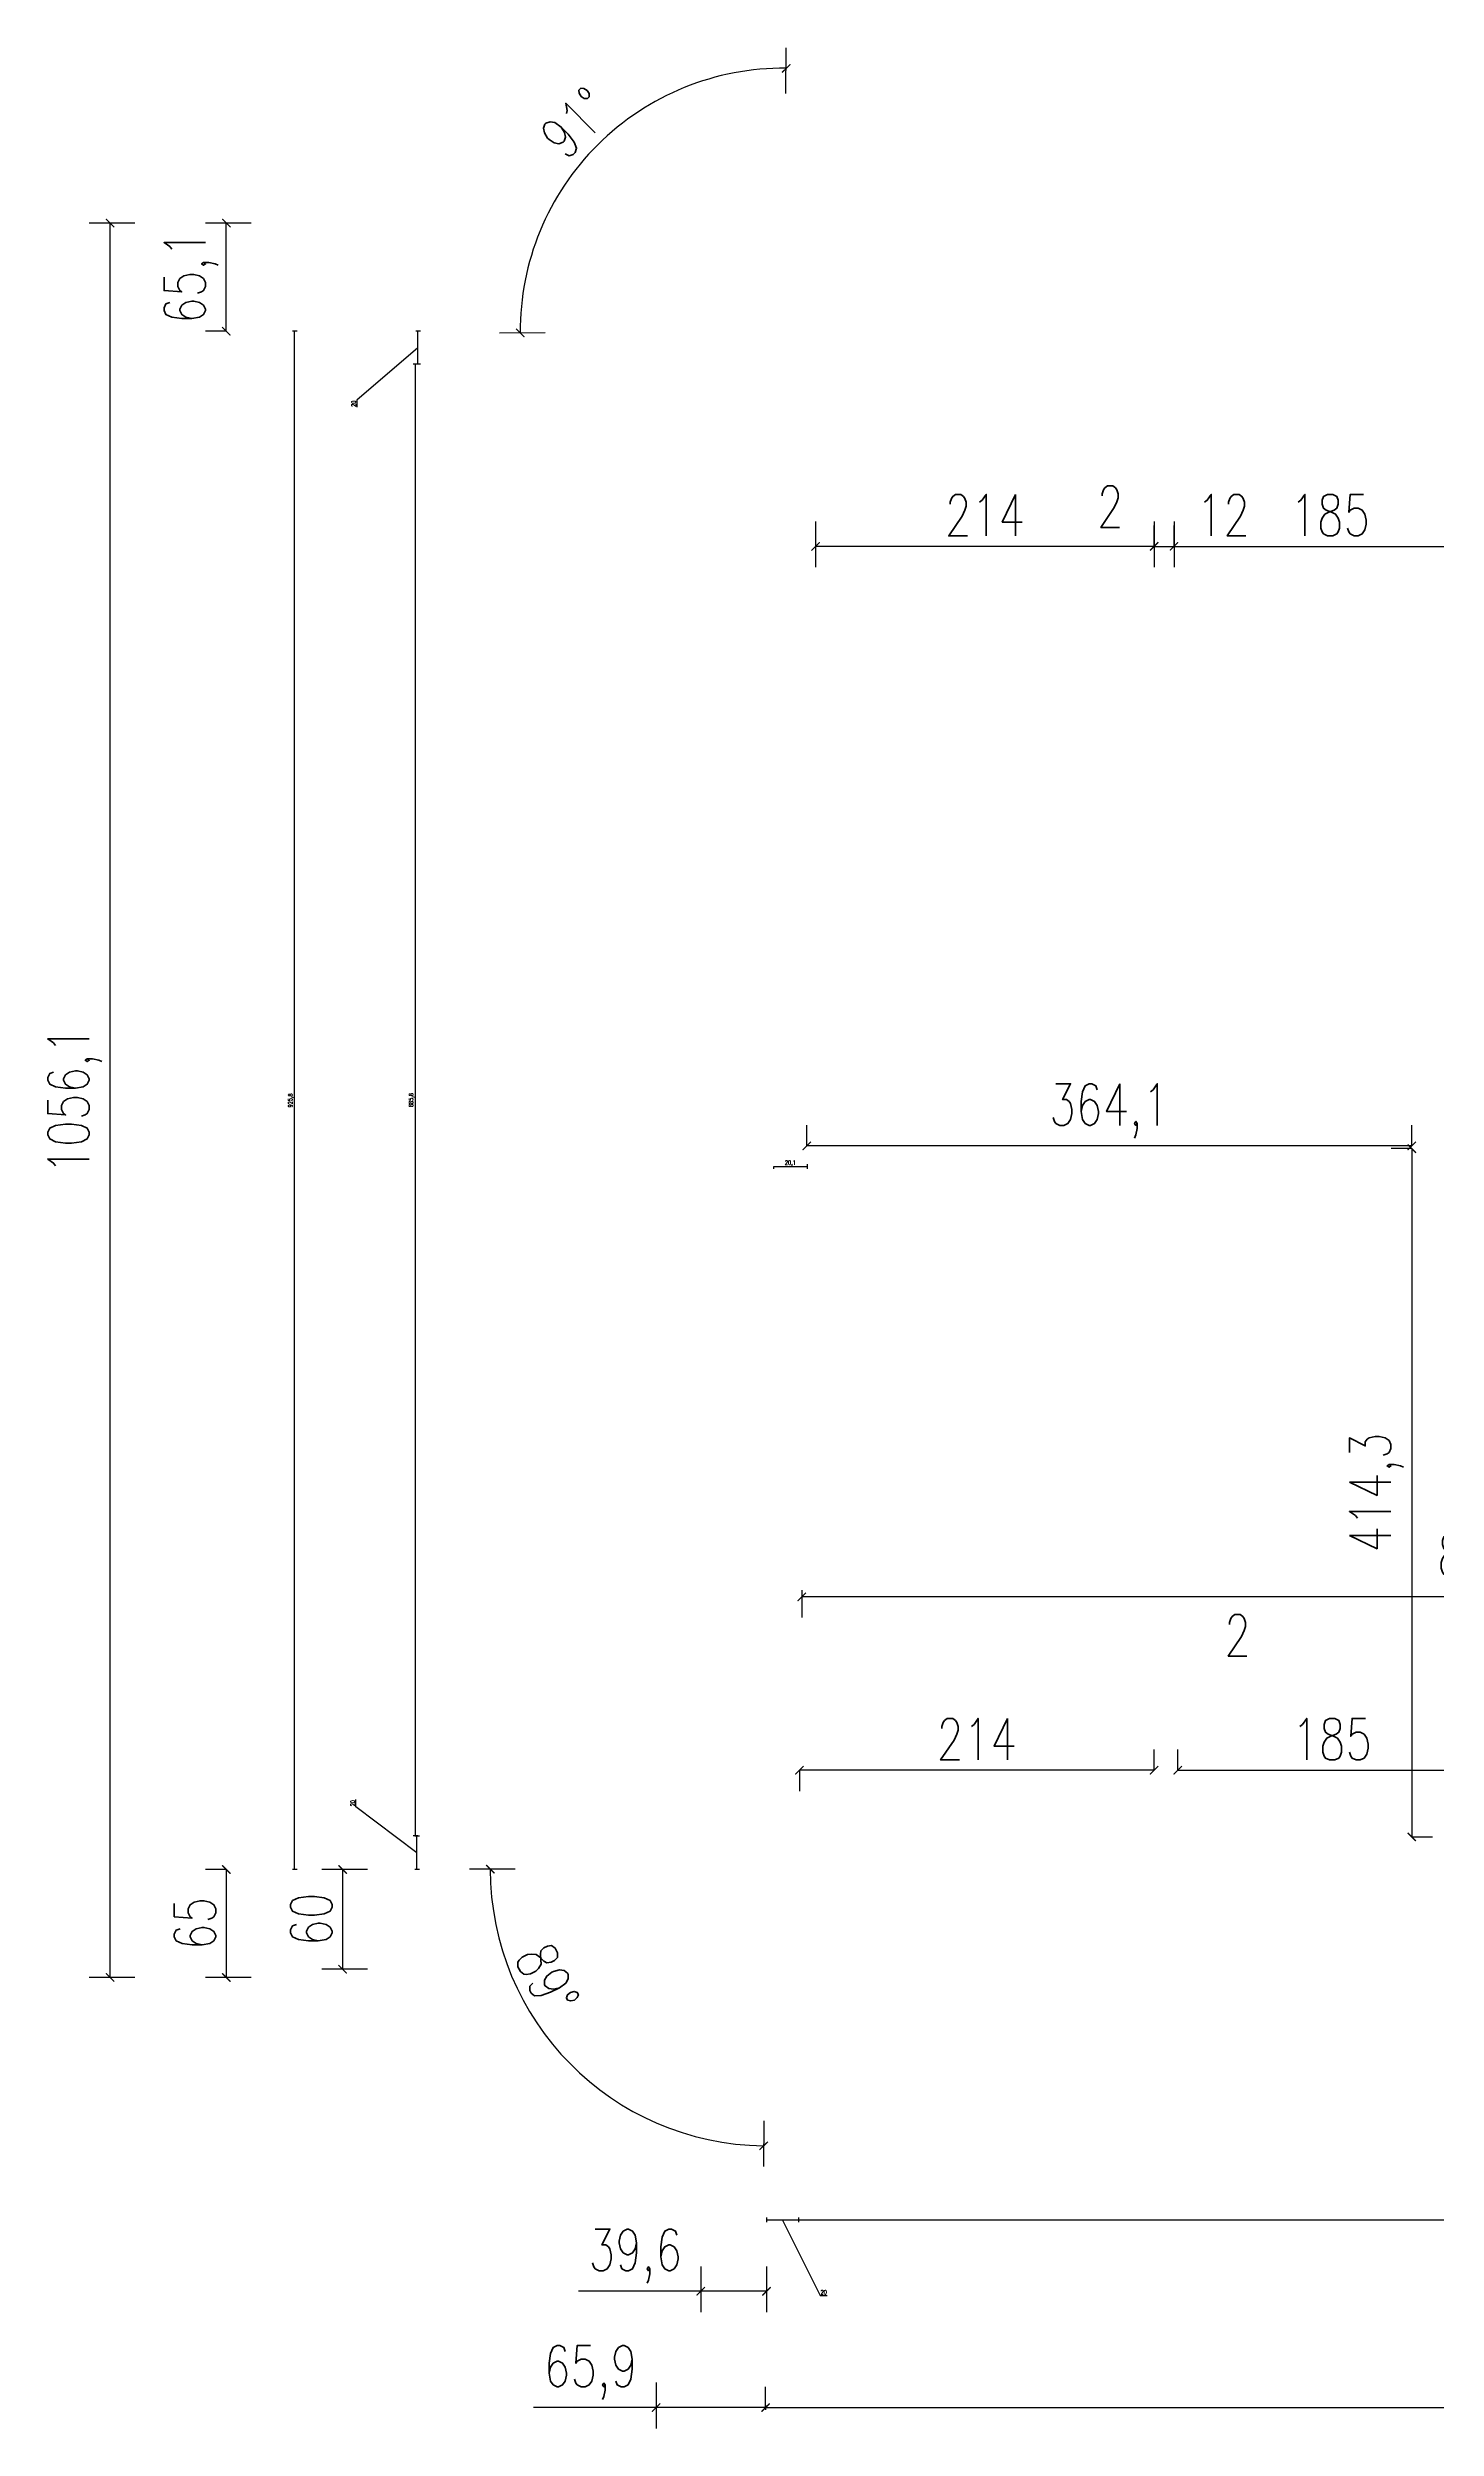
# Model space of a CAD drawing. Header units: millimetres. Extents: x -324080 to 120693, y -32448 to 53734.
# Drawn here: x -121079 to -120243, y -7333 to -5900 of the extents above; entities that cross this region are included whole.
import ezdxf

# ---------------------------------------------------------------- set-up
doc = ezdxf.new("R2010")
doc.units = ezdxf.units.MM
doc.layers.add('wymiary', color=253, linetype='Continuous', lineweight=5)
doc.styles.add('Opisowy', font='simplex.shx', dxfattribs={"width": 0.75, "height": 2.5})
doc.dimstyles.new('Opisowy', dxfattribs={"dimscale": 0, "dimtxt": 2.5, "dimasz": 0.5, "dimexe": 1.25, "dimexo": 0.625, "dimtad": 1, "dimdec": 1, "dimtxsty": 'Opisowy', "dimblk": 'ARCHTICK', "dimcen": 1, "dimadec": 0, "dimazin": 0, "dimtfac": 1, "dimtdec": 1, "dimtmove": 0, "dimatfit": 3, "dimfxl": 1.5, "dimfxlon": 1, "dimarcsym": 0})

# ---------------------------------------------------------------- blocks, each defined once
blk = doc.blocks.new('_ArchTick')
at = {"color": 0, "linetype": 'ByBlock', "const_width": 0.15}
blk.add_lwpolyline([(-0.5, -0.5), (0.5, 0.5)], dxfattribs=at)
blk = doc.blocks.new('*D79')
at = {"layer": 'Defpoints', "color": 0, "transparency": 16777216}
for p in [(-120627, -6950), (-118765.9, -6952.9), (-120627, -7207.9)]:
    blk.add_point(p, dxfattribs=at)
at = {"layer": 'wymiary', "color": 0, "lineweight": -2, "transparency": 16777216}
for p, q in [((-120627, -7206.4), (-120627, -7209.1)), ((-118765.9, -7207.9), (-120627, -7207.9)), ((-118765.9, -7206.4), (-118765.9, -7209.1))]:
    blk.add_line(p, q, dxfattribs=at)
at = {"layer": 'wymiary', "color": 0, "lineweight": -2, "transparency": 16777216, "xscale": 0.5, "yscale": 0.5, "zscale": 0.5, "rotation": 180}
blk.add_blockref('_ArchTick', (-120627, -7207.9), dxfattribs=at)
at = {"layer": 'wymiary', "color": 0, "lineweight": -2, "transparency": 16777216, "xscale": 0.5, "yscale": 0.5, "zscale": 0.5}
blk.add_blockref('_ArchTick', (-118765.9, -7207.9), dxfattribs=at)
at = {"layer": 'wymiary', "color": 0, "lineweight": 5, "transparency": 16777216, "insert": (-119696.5, -7206), "char_height": 2.5, "attachment_point": 5, "style": 'Opisowy'}
blk.add_mtext('1862', dxfattribs=at)
blk = doc.blocks.new('*D80')
at = {"layer": 'Defpoints', "color": 0, "transparency": 16777216}
for p in [(-120627, -6950), (-120646.3, -7056.8), (-120646.3, -7207.9)]:
    blk.add_point(p, dxfattribs=at)
at = {"layer": 'wymiary', "color": 0, "lineweight": -2, "transparency": 16777216}
for p, q in [((-120646.3, -7206.4), (-120646.3, -7209.1)), ((-120627, -7207.9), (-120646.3, -7207.9)), ((-120636.6, -7207.9), (-120614.1, -7253.3)), ((-120627, -7206.4), (-120627, -7209.1)), ((-120614.1, -7253.3), (-120609.8, -7253.3))]:
    blk.add_line(p, q, dxfattribs=at)
at = {"layer": 'wymiary', "color": 0, "lineweight": -2, "transparency": 16777216, "xscale": 0.5, "yscale": 0.5, "zscale": 0.5, "rotation": 180}
blk.add_blockref('_ArchTick', (-120646.3, -7207.9), dxfattribs=at)
at = {"layer": 'wymiary', "color": 0, "lineweight": -2, "transparency": 16777216, "xscale": 0.5, "yscale": 0.5, "zscale": 0.5}
blk.add_blockref('_ArchTick', (-120627, -7207.9), dxfattribs=at)
at = {"layer": 'wymiary', "color": 0, "lineweight": 5, "transparency": 16777216, "insert": (-120611.9, -7251.4), "char_height": 2.5, "attachment_point": 5, "style": 'Opisowy'}
blk.add_mtext('20', dxfattribs=at)
blk = doc.blocks.new('*D64')
at = {"layer": 'Defpoints', "color": 0, "transparency": 16777216}
for p in [(-120646.9, -6983.7), (-118746.8, -6986.6), (-118746.8, -7320.8)]:
    blk.add_point(p, dxfattribs=at)
at = {"layer": 'wymiary', "color": 0, "lineweight": -2, "transparency": 16777216}
for p, q in [((-120646.9, -7319.3), (-120646.9, -7322.1)), ((-120646.9, -7320.8), (-118746.8, -7320.8)), ((-118746.8, -7319.3), (-118746.8, -7322.1))]:
    blk.add_line(p, q, dxfattribs=at)
at = {"layer": 'wymiary', "color": 0, "lineweight": -2, "transparency": 16777216, "xscale": 0.5, "yscale": 0.5, "zscale": 0.5, "rotation": 180}
blk.add_blockref('_ArchTick', (-120646.9, -7320.8), dxfattribs=at)
at = {"layer": 'wymiary', "color": 0, "lineweight": -2, "transparency": 16777216, "xscale": 0.5, "yscale": 0.5, "zscale": 0.5}
blk.add_blockref('_ArchTick', (-118746.8, -7320.8), dxfattribs=at)
at = {"layer": 'wymiary', "color": 0, "lineweight": 5, "transparency": 16777216, "insert": (-119696.9, -7318.9), "char_height": 2.5, "attachment_point": 5, "style": 'Opisowy'}
blk.add_mtext('1900', dxfattribs=at)
blk = doc.blocks.new('*D65')
at = {"layer": 'Defpoints', "color": 0, "transparency": 16777216}
for p in [(-120856.8, -6976.9), (-120682.3, -6976.9), (-120702.1, -6996.9)]:
    blk.add_point(p, dxfattribs=at)
at = {"layer": 'wymiary', "color": 0, "lineweight": -2, "transparency": 16777216}
for p, q in [((-120893.5, -6959.1), (-120893.5, -6954.8)), ((-120856.8, -6986.9), (-120893.5, -6959.1)), ((-120855.3, -6976.9), (-120858, -6976.9)), ((-120856.8, -6996.9), (-120856.8, -6976.9)), ((-120855.3, -6996.9), (-120858, -6996.9))]:
    blk.add_line(p, q, dxfattribs=at)
at = {"layer": 'wymiary', "color": 0, "lineweight": -2, "transparency": 16777216, "xscale": 0.5, "yscale": 0.5, "zscale": 0.5}
for p, rotation in [((-120856.8, -6976.9), 90), ((-120856.8, -6996.9), 270)]:
    blk.add_blockref('_ArchTick', p, dxfattribs=dict(at, rotation=rotation))
at = {"layer": 'wymiary', "color": 0, "lineweight": 5, "transparency": 16777216, "insert": (-120895.4, -6957), "char_height": 2.5, "attachment_point": 5, "rotation": 90, "style": 'Opisowy'}
blk.add_mtext('20', dxfattribs=at)
blk = doc.blocks.new('*D66')
at = {"layer": 'Defpoints', "color": 0, "transparency": 16777216}
for p in [(-120857.7, -6090.9), (-120671.4, -6090.9), (-120762.3, -6976.7)]:
    blk.add_point(p, dxfattribs=at)
at = {"layer": 'wymiary', "color": 0, "lineweight": -2, "transparency": 16777216}
for p, q in [((-120856.2, -6090.9), (-120859, -6090.9)), ((-120857.7, -6976.7), (-120857.7, -6090.9)), ((-120856.2, -6976.7), (-120859, -6976.7))]:
    blk.add_line(p, q, dxfattribs=at)
at = {"layer": 'wymiary', "color": 0, "lineweight": -2, "transparency": 16777216, "xscale": 0.5, "yscale": 0.5, "zscale": 0.5}
for p, rotation in [((-120857.7, -6090.9), 90), ((-120857.7, -6976.7), 270)]:
    blk.add_blockref('_ArchTick', p, dxfattribs=dict(at, rotation=rotation))
at = {"layer": 'wymiary', "color": 0, "lineweight": 5, "transparency": 16777216, "insert": (-120859.9, -6533.8), "char_height": 2.5, "attachment_point": 5, "rotation": 90, "style": 'Opisowy'}
blk.add_mtext('885,8', dxfattribs=at)
blk = doc.blocks.new('*D67')
at = {"layer": 'Defpoints', "color": 0, "transparency": 16777216}
for p in [(-120856.2, -6071), (-120691.5, -6071), (-120671.4, -6090.9)]:
    blk.add_point(p, dxfattribs=at)
at = {"layer": 'wymiary', "color": 0, "lineweight": -2, "transparency": 16777216}
for p, q in [((-120854.7, -6071), (-120857.4, -6071)), ((-120856.2, -6090.9), (-120856.2, -6071)), ((-120856.2, -6081), (-120892.9, -6112.4)), ((-120854.7, -6090.9), (-120857.4, -6090.9)), ((-120892.9, -6112.4), (-120892.9, -6116.7))]:
    blk.add_line(p, q, dxfattribs=at)
at = {"layer": 'wymiary', "color": 0, "lineweight": -2, "transparency": 16777216, "xscale": 0.5, "yscale": 0.5, "zscale": 0.5}
for p, rotation in [((-120856.2, -6071), 90), ((-120856.2, -6090.9), 270)]:
    blk.add_blockref('_ArchTick', p, dxfattribs=dict(at, rotation=rotation))
at = {"layer": 'wymiary', "color": 0, "lineweight": 5, "transparency": 16777216, "insert": (-120894.8, -6114.6), "char_height": 2.5, "attachment_point": 5, "rotation": 90, "style": 'Opisowy'}
blk.add_mtext('20', dxfattribs=at)
blk = doc.blocks.new('*D68')
at = {"layer": 'Defpoints', "color": 0, "transparency": 16777216}
for p in [(-120930.4, -6071), (-120691.5, -6071), (-120702.1, -6996.9)]:
    blk.add_point(p, dxfattribs=at)
at = {"layer": 'wymiary', "color": 0, "lineweight": -2, "transparency": 16777216}
for p, q in [((-120928.9, -6071), (-120931.7, -6071)), ((-120930.4, -6996.9), (-120930.4, -6071)), ((-120928.9, -6996.9), (-120931.7, -6996.9))]:
    blk.add_line(p, q, dxfattribs=at)
at = {"layer": 'wymiary', "color": 0, "lineweight": -2, "transparency": 16777216, "xscale": 0.5, "yscale": 0.5, "zscale": 0.5}
for p, rotation in [((-120930.4, -6071), 90), ((-120930.4, -6996.9), 270)]:
    blk.add_blockref('_ArchTick', p, dxfattribs=dict(at, rotation=rotation))
at = {"layer": 'wymiary', "color": 0, "lineweight": 5, "transparency": 16777216, "insert": (-120932.6, -6534), "char_height": 2.5, "attachment_point": 5, "rotation": 90, "style": 'Opisowy'}
blk.add_mtext('925,8', dxfattribs=at)
blk = doc.blocks.new('*D71')
at = {"layer": 'Defpoints', "color": 0, "transparency": 16777216}
for p in [(-120621.9, -6561.2), (-120642.1, -6573.7), (-120642.1, -6573.9)]:
    blk.add_point(p, dxfattribs=at)
at = {"layer": 'wymiary', "color": 0, "lineweight": -2, "transparency": 16777216}
for p, q in [((-120642.1, -6573.9), (-120642.1, -6575.2)), ((-120621.9, -6573.9), (-120642.1, -6573.9)), ((-120621.9, -6572.4), (-120621.9, -6575.2))]:
    blk.add_line(p, q, dxfattribs=at)
at = {"layer": 'wymiary', "color": 0, "lineweight": -2, "transparency": 16777216, "xscale": 0.5, "yscale": 0.5, "zscale": 0.5, "rotation": 180}
blk.add_blockref('_ArchTick', (-120642.1, -6573.9), dxfattribs=at)
at = {"layer": 'wymiary', "color": 0, "lineweight": -2, "transparency": 16777216, "xscale": 0.5, "yscale": 0.5, "zscale": 0.5}
blk.add_blockref('_ArchTick', (-120621.9, -6573.9), dxfattribs=at)
at = {"layer": 'wymiary', "color": 0, "lineweight": 5, "transparency": 16777216, "insert": (-120632, -6571.8), "char_height": 2.5, "attachment_point": 5, "style": 'Opisowy'}
blk.add_mtext('20,1', dxfattribs=at)
blk = doc.blocks.new('*D81')
at = {"layer": 'Defpoints', "color": 0, "transparency": 16777216}
for p in [(-120622.1, -6561.4), (-120622.1, -6561.4), (-120257.9, -6563)]:
    blk.add_point(p, dxfattribs=at)
at = {"layer": 'wymiary', "color": 0, "lineweight": -2, "transparency": 16777216}
for p, q in [((-120622.1, -6561.4), (-120622.1, -6548.9)), ((-120257.9, -6561.4), (-120257.9, -6548.9)), ((-120257.9, -6561.4), (-120622.1, -6561.4))]:
    blk.add_line(p, q, dxfattribs=at)
at = {"layer": 'wymiary', "color": 0, "lineweight": -2, "transparency": 16777216, "xscale": 5, "yscale": 5, "zscale": 5, "rotation": 180}
blk.add_blockref('_ArchTick', (-120622.1, -6561.4), dxfattribs=at)
at = {"layer": 'wymiary', "color": 0, "lineweight": -2, "transparency": 16777216, "xscale": 5, "yscale": 5, "zscale": 5}
blk.add_blockref('_ArchTick', (-120257.9, -6561.4), dxfattribs=at)
at = {"layer": 'wymiary', "color": 0, "lineweight": 5, "transparency": 16777216, "insert": (-120440, -6540.3), "char_height": 25, "attachment_point": 5, "style": 'Opisowy'}
blk.add_mtext('364,1', dxfattribs=at)
blk = doc.blocks.new('*D86')
at = {"layer": 'Defpoints', "color": 0, "transparency": 16777216}
for p in [(-120626.5, -6934.6), (-120626.5, -6937.2), (-120413, -6937.2)]:
    blk.add_point(p, dxfattribs=at)
at = {"layer": 'wymiary', "color": 0, "lineweight": -2, "transparency": 16777216}
for p, q in [((-120413, -6937.2), (-120413, -6924.7)), ((-120626.5, -6937.2), (-120626.5, -6949.7)), ((-120413, -6937.2), (-120626.5, -6937.2))]:
    blk.add_line(p, q, dxfattribs=at)
at = {"layer": 'wymiary', "color": 0, "lineweight": -2, "transparency": 16777216, "xscale": 5, "yscale": 5, "zscale": 5, "rotation": 180}
blk.add_blockref('_ArchTick', (-120626.5, -6937.2), dxfattribs=at)
at = {"layer": 'wymiary', "color": 0, "lineweight": -2, "transparency": 16777216, "xscale": 5, "yscale": 5, "zscale": 5}
blk.add_blockref('_ArchTick', (-120413, -6937.2), dxfattribs=at)
at = {"layer": 'wymiary', "color": 0, "lineweight": 5, "transparency": 16777216, "insert": (-120519.8, -6918.5), "char_height": 25, "attachment_point": 5, "style": 'Opisowy'}
blk.add_mtext('214', dxfattribs=at)
blk = doc.blocks.new('*D87')
at = {"layer": 'Defpoints', "color": 0, "transparency": 16777216}
for p in [(-120398.8, -6937.2), (-120213, -6937.2), (-120213, -6937.2)]:
    blk.add_point(p, dxfattribs=at)
at = {"layer": 'wymiary', "color": 0, "lineweight": -2, "transparency": 16777216}
for p, q in [((-120398.8, -6937.2), (-120398.8, -6924.7)), ((-120213, -6937.2), (-120213, -6924.7)), ((-120398.8, -6937.2), (-120213, -6937.2))]:
    blk.add_line(p, q, dxfattribs=at)
at = {"layer": 'wymiary', "color": 0, "lineweight": -2, "transparency": 16777216, "xscale": 5, "yscale": 5, "zscale": 5, "rotation": 180}
blk.add_blockref('_ArchTick', (-120398.8, -6937.2), dxfattribs=at)
at = {"layer": 'wymiary', "color": 0, "lineweight": -2, "transparency": 16777216, "xscale": 5, "yscale": 5, "zscale": 5}
blk.add_blockref('_ArchTick', (-120213, -6937.2), dxfattribs=at)
at = {"layer": 'wymiary', "color": 0, "lineweight": 5, "transparency": 16777216, "insert": (-120305.9, -6918.5), "char_height": 25, "attachment_point": 5, "style": 'Opisowy'}
blk.add_mtext('185', dxfattribs=at)
blk = doc.blocks.new('*D96')
at = {"layer": 'Defpoints', "color": 0, "transparency": 16777216}
for p in [(-120616.8, -6146.1), (-120616.8, -6200.5), (-120413, -6200.5)]:
    blk.add_point(p, dxfattribs=at)
at = {"layer": 'wymiary', "color": 0, "lineweight": -2, "transparency": 16777216}
for p, q in [((-120616.8, -6185.5), (-120616.8, -6213)), ((-120413, -6200.5), (-120413, -6188)), ((-120413, -6200.5), (-120616.8, -6200.5))]:
    blk.add_line(p, q, dxfattribs=at)
at = {"layer": 'wymiary', "color": 0, "lineweight": -2, "transparency": 16777216, "xscale": 5, "yscale": 5, "zscale": 5, "rotation": 180}
blk.add_blockref('_ArchTick', (-120616.8, -6200.5), dxfattribs=at)
at = {"layer": 'wymiary', "color": 0, "lineweight": -2, "transparency": 16777216, "xscale": 5, "yscale": 5, "zscale": 5}
blk.add_blockref('_ArchTick', (-120413, -6200.5), dxfattribs=at)
at = {"layer": 'wymiary', "color": 0, "lineweight": 5, "transparency": 16777216, "insert": (-120514.9, -6181.7), "char_height": 25, "attachment_point": 5, "style": 'Opisowy'}
blk.add_mtext('214', dxfattribs=at)
blk = doc.blocks.new('*D97')
at = {"layer": 'Defpoints', "color": 0, "transparency": 16777216}
for p in [(-120413, -6149.9), (-120401, -6149.9), (-120401, -6200.5)]:
    blk.add_point(p, dxfattribs=at)
at = {"layer": 'wymiary', "color": 0, "lineweight": -2, "transparency": 16777216}
for p, q in [((-120413, -6185.5), (-120413, -6213)), ((-120401, -6185.5), (-120401, -6213)), ((-120413, -6200.5), (-120418, -6200.5)), ((-120413, -6200.5), (-120401, -6200.5)), ((-120401, -6200.5), (-120351.7, -6200.5))]:
    blk.add_line(p, q, dxfattribs=at)
at = {"layer": 'wymiary', "color": 0, "lineweight": -2, "transparency": 16777216, "xscale": 5, "yscale": 5, "zscale": 5}
blk.add_blockref('_ArchTick', (-120413, -6200.5), dxfattribs=at)
at = {"layer": 'wymiary', "color": 0, "lineweight": -2, "transparency": 16777216, "xscale": 5, "yscale": 5, "zscale": 5, "rotation": 180}
blk.add_blockref('_ArchTick', (-120401, -6200.5), dxfattribs=at)
at = {"layer": 'wymiary', "color": 0, "lineweight": 5, "transparency": 16777216, "insert": (-120371.4, -6181.7), "char_height": 25, "attachment_point": 5, "style": 'Opisowy'}
blk.add_mtext('12', dxfattribs=at)
blk = doc.blocks.new('*D98')
at = {"layer": 'Defpoints', "color": 0, "transparency": 16777216}
for p in [(-120213, -6149.9), (-120401, -6200.5), (-120213, -6200.5)]:
    blk.add_point(p, dxfattribs=at)
at = {"layer": 'wymiary', "color": 0, "lineweight": -2, "transparency": 16777216}
for p, q in [((-120401, -6200.5), (-120401, -6188)), ((-120213, -6185.5), (-120213, -6213)), ((-120401, -6200.5), (-120213, -6200.5))]:
    blk.add_line(p, q, dxfattribs=at)
at = {"layer": 'wymiary', "color": 0, "lineweight": -2, "transparency": 16777216, "xscale": 5, "yscale": 5, "zscale": 5, "rotation": 180}
blk.add_blockref('_ArchTick', (-120401, -6200.5), dxfattribs=at)
at = {"layer": 'wymiary', "color": 0, "lineweight": -2, "transparency": 16777216, "xscale": 5, "yscale": 5, "zscale": 5}
blk.add_blockref('_ArchTick', (-120213, -6200.5), dxfattribs=at)
at = {"layer": 'wymiary', "color": 0, "lineweight": 5, "transparency": 16777216, "insert": (-120307, -6181.7), "char_height": 25, "attachment_point": 5, "style": 'Opisowy'}
blk.add_mtext('185', dxfattribs=at)
blk = doc.blocks.new('*D162')
at = {"layer": 'Defpoints', "color": 0, "transparency": 16777216}
for p in [(-120685.9, -7056.8), (-120646.3, -7056.8), (-120685.9, -7250.8)]:
    blk.add_point(p, dxfattribs=at)
at = {"layer": 'wymiary', "color": 0, "lineweight": -2, "transparency": 16777216}
for p, q in [((-120685.9, -7235.8), (-120685.9, -7263.3)), ((-120646.3, -7235.8), (-120646.3, -7263.3)), ((-120685.9, -7250.8), (-120759.6, -7250.8)), ((-120646.3, -7250.8), (-120685.9, -7250.8))]:
    blk.add_line(p, q, dxfattribs=at)
at = {"layer": 'wymiary', "color": 0, "lineweight": -2, "transparency": 16777216, "xscale": 5, "yscale": 5, "zscale": 5, "rotation": 180}
blk.add_blockref('_ArchTick', (-120685.9, -7250.8), dxfattribs=at)
at = {"layer": 'wymiary', "color": 0, "lineweight": -2, "transparency": 16777216, "xscale": 5, "yscale": 5, "zscale": 5}
blk.add_blockref('_ArchTick', (-120646.3, -7250.8), dxfattribs=at)
at = {"layer": 'wymiary', "color": 0, "lineweight": 5, "transparency": 16777216, "insert": (-120725.3, -7229.7), "char_height": 25, "attachment_point": 5, "style": 'Opisowy'}
blk.add_mtext('39,6', dxfattribs=at)
blk = doc.blocks.new('*D272')
at = {"layer": 'Defpoints', "color": 0, "transparency": 16777216}
for p in [(-120702.1, -6996.9), (-120901.5, -7056.9), (-120702.1, -7056.9)]:
    blk.add_point(p, dxfattribs=at)
at = {"layer": 'wymiary', "color": 0, "lineweight": -2, "transparency": 16777216}
for p, q in [((-120886.5, -6996.9), (-120914, -6996.9)), ((-120901.5, -6996.9), (-120901.5, -7056.9)), ((-120886.5, -7056.9), (-120914, -7056.9))]:
    blk.add_line(p, q, dxfattribs=at)
at = {"layer": 'wymiary', "color": 0, "lineweight": -2, "transparency": 16777216, "xscale": 5, "yscale": 5, "zscale": 5}
for p, rotation in [((-120901.5, -6996.9), 90), ((-120901.5, -7056.9), 270)]:
    blk.add_blockref('_ArchTick', p, dxfattribs=dict(at, rotation=rotation))
at = {"layer": 'wymiary', "color": 0, "lineweight": 5, "transparency": 16777216, "insert": (-120920.3, -7026.9), "char_height": 25, "attachment_point": 5, "rotation": 90, "style": 'Opisowy'}
blk.add_mtext('60', dxfattribs=at)
blk = doc.blocks.new('*D274')
at = {"layer": 'Defpoints', "color": 0, "transparency": 16777216}
for p in [(-120707.1, -6996.8), (-120646.3, -6996.9), (-120646.3, -6996.9), (-120646.9, -7056.9), (-120730.5, -7140.3)]:
    blk.add_point(p, dxfattribs=at)
at = {"layer": 'wymiary', "color": 0, "lineweight": -2, "transparency": 16777216}
for p, q in [((-120797.6, -6996.7), (-120825.1, -6996.7)), ((-120647.9, -7148.2), (-120648.2, -7175.7))]:
    blk.add_line(p, q, dxfattribs=at)
blk.add_arc((-120646.3, -6996.9), 166.3, 179.913, 269.3859, dxfattribs=at)
at = {"layer": 'wymiary', "color": 0, "lineweight": -2, "transparency": 16777216, "xscale": 5, "yscale": 5, "zscale": 5}
for p, rotation in [((-120812.6, -6996.7), 89.912978951526), ((-120648, -7163.2), 359.3858617316126)]:
    blk.add_blockref('_ArchTick', p, dxfattribs=dict(at, rotation=rotation))
at = {"layer": 'wymiary', "color": 0, "lineweight": 5, "transparency": 16777216, "insert": (-120778.3, -7062.8), "char_height": 25, "attachment_point": 5, "rotation": 296.5156, "style": 'Opisowy'}
blk.add_mtext('89°', dxfattribs=at)
blk = doc.blocks.new('*D275')
at = {"layer": 'Defpoints', "color": 0, "transparency": 16777216}
for p in [(-120714.7, -5933.5), (-120635.6, -6010.9), (-120696.3, -6071.4), (-120636.3, -6071), (-120636.3, -6071)]:
    blk.add_point(p, dxfattribs=at)
at = {"layer": 'wymiary', "color": 0, "lineweight": -2, "transparency": 16777216}
for p, q in [((-120634.7, -5927.8), (-120634.4, -5900.3)), ((-120779.6, -6071.9), (-120807.1, -6072.1))]:
    blk.add_line(p, q, dxfattribs=at)
blk.add_arc((-120636.3, -6071), 158.3, 89.3452, 180.3359, dxfattribs=at)
at = {"layer": 'wymiary', "color": 0, "lineweight": -2, "transparency": 16777216, "xscale": 5, "yscale": 5, "zscale": 5}
for p, rotation in [((-120634.5, -5912.8), 359.3452064669509), ((-120794.6, -6072), 270.3358772633532)]:
    blk.add_blockref('_ArchTick', p, dxfattribs=dict(at, rotation=rotation))
at = {"layer": 'wymiary', "color": 0, "transparency": 16777216, "insert": (-120761.2, -5945.5), "char_height": 25, "attachment_point": 5, "rotation": 44.8405, "style": 'Opisowy'}
blk.add_mtext('91°', dxfattribs=at)
blk = doc.blocks.new('*D277')
at = {"layer": 'Defpoints', "color": 0, "transparency": 16777216}
for p in [(-120971.5, -6005.9), (-120755.8, -6005.9), (-120971.5, -6071)]:
    blk.add_point(p, dxfattribs=at)
at = {"layer": 'wymiary', "color": 0, "lineweight": -2, "transparency": 16777216}
for p, q in [((-120956.5, -6005.9), (-120984, -6005.9)), ((-120971.5, -6071), (-120971.5, -6005.9)), ((-120971.5, -6071), (-120984, -6071))]:
    blk.add_line(p, q, dxfattribs=at)
at = {"layer": 'wymiary', "color": 0, "lineweight": -2, "transparency": 16777216, "xscale": 5, "yscale": 5, "zscale": 5}
for p, rotation in [((-120971.5, -6005.9), 90), ((-120971.5, -6071), 270)]:
    blk.add_blockref('_ArchTick', p, dxfattribs=dict(at, rotation=rotation))
at = {"layer": 'wymiary', "color": 0, "lineweight": 5, "transparency": 16777216, "insert": (-120992.7, -6038.5), "char_height": 25, "attachment_point": 5, "rotation": 90, "style": 'Opisowy'}
blk.add_mtext('65,1', dxfattribs=at)
blk = doc.blocks.new('*D278')
at = {"layer": 'Defpoints', "color": 0, "transparency": 16777216}
for p in [(-120971.5, -6996.9), (-120971.5, -7061.9), (-120768, -7061.9)]:
    blk.add_point(p, dxfattribs=at)
at = {"layer": 'wymiary', "color": 0, "lineweight": -2, "transparency": 16777216}
for p, q in [((-120971.5, -6996.9), (-120984, -6996.9)), ((-120971.5, -6996.9), (-120971.5, -7061.9)), ((-120956.5, -7061.9), (-120984, -7061.9))]:
    blk.add_line(p, q, dxfattribs=at)
at = {"layer": 'wymiary', "color": 0, "lineweight": -2, "transparency": 16777216, "xscale": 5, "yscale": 5, "zscale": 5}
for p, rotation in [((-120971.5, -6996.9), 90), ((-120971.5, -7061.9), 270)]:
    blk.add_blockref('_ArchTick', p, dxfattribs=dict(at, rotation=rotation))
at = {"layer": 'wymiary', "color": 0, "lineweight": 5, "transparency": 16777216, "insert": (-120990.3, -7029.4), "char_height": 25, "attachment_point": 5, "rotation": 90, "style": 'Opisowy'}
blk.add_mtext('65', dxfattribs=at)
blk = doc.blocks.new('*D279')
at = {"layer": 'Defpoints', "color": 0, "transparency": 16777216}
for p in [(-120712.8, -7169.9), (-120712.8, -7320.8), (-120646.9, -7320.8)]:
    blk.add_point(p, dxfattribs=at)
at = {"layer": 'wymiary', "color": 0, "lineweight": -2, "transparency": 16777216}
for p, q in [((-120712.8, -7305.8), (-120712.8, -7333.3)), ((-120646.9, -7320.8), (-120646.9, -7308.3)), ((-120712.8, -7320.8), (-120786.6, -7320.8)), ((-120646.9, -7320.8), (-120712.8, -7320.8))]:
    blk.add_line(p, q, dxfattribs=at)
at = {"layer": 'wymiary', "color": 0, "lineweight": -2, "transparency": 16777216, "xscale": 5, "yscale": 5, "zscale": 5, "rotation": 180}
blk.add_blockref('_ArchTick', (-120712.8, -7320.8), dxfattribs=at)
at = {"layer": 'wymiary', "color": 0, "lineweight": -2, "transparency": 16777216, "xscale": 5, "yscale": 5, "zscale": 5}
blk.add_blockref('_ArchTick', (-120646.9, -7320.8), dxfattribs=at)
at = {"layer": 'wymiary', "color": 0, "lineweight": 5, "transparency": 16777216, "insert": (-120752.2, -7299.7), "char_height": 25, "attachment_point": 5, "style": 'Opisowy'}
blk.add_mtext('65,9', dxfattribs=at)
blk = doc.blocks.new('*D297')
at = {"layer": 'Defpoints', "color": 0, "transparency": 16777216}
for p in [(-121041.5, -6005.9), (-120745.4, -6005.9), (-120756.7, -7061.9)]:
    blk.add_point(p, dxfattribs=at)
at = {"layer": 'wymiary', "color": 0, "lineweight": -2, "transparency": 16777216}
for p, q in [((-121026.5, -6005.9), (-121054, -6005.9)), ((-121041.5, -7061.9), (-121041.5, -6005.9)), ((-121026.5, -7061.9), (-121054, -7061.9))]:
    blk.add_line(p, q, dxfattribs=at)
at = {"layer": 'wymiary', "color": 0, "lineweight": -2, "transparency": 16777216, "xscale": 5, "yscale": 5, "zscale": 5}
for p, rotation in [((-121041.5, -6005.9), 90), ((-121041.5, -7061.9), 270)]:
    blk.add_blockref('_ArchTick', p, dxfattribs=dict(at, rotation=rotation))
at = {"layer": 'wymiary', "color": 0, "transparency": 16777216, "insert": (-121062.7, -6533.9), "char_height": 25, "attachment_point": 5, "rotation": 90, "style": 'Opisowy'}
blk.add_mtext('1056,1', dxfattribs=at)
blk = doc.blocks.new('*D298')
at = {"layer": 'Defpoints', "color": 0, "transparency": 16777216}
for p in [(-120257.9, -6563), (-120261.1, -6977.3), (-120257.9, -6977.3)]:
    blk.add_point(p, dxfattribs=at)
at = {"layer": 'wymiary', "color": 0, "lineweight": -2, "transparency": 16777216}
for p, q in [((-120257.9, -6563), (-120270.4, -6563)), ((-120257.9, -6563), (-120257.9, -6977.3)), ((-120257.9, -6977.3), (-120245.4, -6977.3))]:
    blk.add_line(p, q, dxfattribs=at)
at = {"layer": 'wymiary', "color": 0, "lineweight": -2, "transparency": 16777216, "xscale": 5, "yscale": 5, "zscale": 5}
for p, rotation in [((-120257.9, -6563), 90), ((-120257.9, -6977.3), 270)]:
    blk.add_blockref('_ArchTick', p, dxfattribs=dict(at, rotation=rotation))
at = {"layer": 'wymiary', "color": 0, "transparency": 16777216, "insert": (-120279.1, -6770.1), "char_height": 25, "attachment_point": 5, "rotation": 90, "style": 'Opisowy'}
blk.add_mtext('414,3', dxfattribs=at)
blk = doc.blocks.new('*D638')
at = {"layer": 'Defpoints', "color": 0, "transparency": 16777216}
for p in [(-120625.1, -6822.5), (-120625.1, -6832.8), (-119787.8, -6832.8)]:
    blk.add_point(p, dxfattribs=at)
at = {"layer": 'wymiary', "color": 0, "lineweight": -2, "transparency": 16777216}
for p, q in [((-119787.8, -6832.8), (-119787.8, -6820.3)), ((-120625.1, -6828.8), (-120625.1, -6845.3)), ((-119787.8, -6832.8), (-120625.1, -6832.8))]:
    blk.add_line(p, q, dxfattribs=at)
at = {"layer": 'wymiary', "color": 0, "lineweight": -2, "transparency": 16777216, "xscale": 5, "yscale": 5, "zscale": 5, "rotation": 180}
blk.add_blockref('_ArchTick', (-120625.1, -6832.8), dxfattribs=at)
at = {"layer": 'wymiary', "color": 0, "lineweight": -2, "transparency": 16777216, "xscale": 5, "yscale": 5, "zscale": 5}
blk.add_blockref('_ArchTick', (-119787.8, -6832.8), dxfattribs=at)
at = {"layer": 'wymiary', "color": 0, "transparency": 16777216, "insert": (-120206.5, -6811.7), "char_height": 25, "attachment_point": 5, "style": 'Opisowy'}
blk.add_mtext('837,3', dxfattribs=at)

msp = doc.modelspace()

# ---------------------------------------------------------------- texts
at = {"lineweight": 20, "char_height": 25, "width": 36.1608, "style": 'Opisowy'}
for s, insert, attachment_point in [('2', (-120431.35, -6164.06), 3), ('\\pi11.8304;2', (-120382.64, -6843.48), 1)]:
    msp.add_mtext(s, dxfattribs=dict(at, insert=insert, attachment_point=attachment_point))

# ---------------------------------------------------------------- dimensions: what is measured, and where the dimension line sits
at = {"layer": 'wymiary'}
dim = msp.add_angular_dim_2l(base=(-120714.69, -5933.52), line1=((-120635.63, -6010.95), (-120636.32, -6071.05)), line2=((-120636.32, -6071.05), (-120696.32, -6071.4)), dimstyle='Opisowy', override={"dimscale": 0}, dxfattribs=at)
dim.commit()
dim.dimension.update_dxf_attribs({"geometry": '*D275', "text_midpoint": (-120761.16, -5945.51)})
for base, p1, p2, picture, middle in [((-121041.54, -6005.85), (-120756.71, -7061.91), (-120745.42, -6005.85), '*D297', (-121062.67, -6533.88)), ((-120257.95, -6977.29), (-120257.95, -6562.96), (-120261.12, -6977.29), '*D298', (-120279.08, -6770.13))]:
    dim = msp.add_linear_dim(base=base, p1=p1, p2=p2, angle=90, dimstyle='Opisowy', dxfattribs=at)
    dim.commit()
    dim.dimension.update_dxf_attribs({"geometry": picture, "text_midpoint": middle})
at = {"layer": 'wymiary', "lineweight": 5}
for base, p1, p2, picture, middle in [((-120971.5413, -6005.9024), (-120971.5413, -6071.0489), (-120755.7807, -6005.9024), '*D277', (-120992.6722, -6038.4757)), ((-120930.4486, -6071.0489), (-120702.1236, -6996.8963), (-120691.5423, -6071.0489), '*D68', (-120932.5617, -6533.9726)), ((-120857.75, -6090.94), (-120762.26, -6976.75), (-120671.38, -6090.94), '*D66', (-120859.86, -6533.84)), ((-120971.54, -7061.89), (-120971.54, -6996.9), (-120768.04, -7061.89), '*D278', (-120990.29, -7029.39)), ((-120901.54, -7056.87), (-120702.12, -6996.9), (-120702.12, -7056.87), '*D272', (-120920.29, -7026.88))]:
    dim = msp.add_linear_dim(base=base, p1=p1, p2=p2, angle=90, dimstyle='Opisowy', dxfattribs=at)
    dim.commit()
    dim.dimension.update_dxf_attribs({"geometry": picture, "text_midpoint": middle})
dim = msp.add_linear_dim(base=(-120856.18, -6071.05), p1=(-120671.38, -6090.94), p2=(-120691.54, -6071.05), angle=90, text='20', dimstyle='Opisowy', dxfattribs=at)
dim.commit()
dim.dimension.update_dxf_attribs({"geometry": '*D67', "text_midpoint": (-120892.94, -6113.04), "dimtype": 160})
for base, p1, p2, text, picture, middle in [((-120616.83, -6200.45), (-120413.03, -6200.45), (-120616.83, -6146.13), '214', '*D96', (-120514.93, -6181.7)), ((-120213.03, -6200.45), (-120401.03, -6200.45), (-120213.03, -6149.88), '185', '*D98', (-120307.03, -6181.7)), ((-120626.51, -6937.21), (-120413.03, -6937.21), (-120626.51, -6934.59), '214', '*D86', (-120519.77, -6918.46)), ((-120213.03, -6937.21), (-120398.76, -6937.21), (-120213.03, -6937.21), '185', '*D87', (-120305.9, -6918.46)), ((-120627.03, -7207.88), (-118765.89, -6952.93), (-120627.03, -6949.99), '1862', '*D79', (-119696.46, -7206)), ((-118746.81, -7320.82), (-120646.9, -6983.66), (-118746.81, -6986.57), '1900', '*D64', (-119696.85, -7318.95))]:
    dim = msp.add_linear_dim(base=base, p1=p1, p2=p2, text=text, dimstyle='Opisowy', dxfattribs=at)
    dim.commit()
    dim.dimension.update_dxf_attribs({"geometry": picture, "text_midpoint": middle})
for base, p1, p2, picture, middle in [((-120401.03, -6200.45), (-120413.03, -6149.88), (-120401.03, -6149.88), '*D97', (-120371.39, -6181.7)), ((-120622.08, -6561.4), (-120257.95, -6562.96), (-120622.08, -6561.4), '*D81', (-120440.01, -6540.27)), ((-120642.06, -6573.9), (-120621.93, -6561.25), (-120642.06, -6573.68), '*D71', (-120631.99, -6571.79)), ((-120685.88, -7250.82), (-120646.26, -7056.84), (-120685.88, -7056.78), '*D162', (-120725.25, -7229.69)), ((-120712.82, -7320.82), (-120646.9, -7320.82), (-120712.82, -7169.91), '*D279', (-120752.19, -7299.69))]:
    dim = msp.add_linear_dim(base=base, p1=p1, p2=p2, dimstyle='Opisowy', dxfattribs=at)
    dim.commit()
    dim.dimension.update_dxf_attribs({"geometry": picture, "text_midpoint": middle})
at = {"layer": 'wymiary'}
dim = msp.add_linear_dim(base=(-120625.14, -6832.78), p1=(-119787.83, -6832.78), p2=(-120625.14, -6822.5), dimstyle='Opisowy', dxfattribs=at)
dim.commit()
dim.dimension.update_dxf_attribs({"geometry": '*D638', "text_midpoint": (-120206.48, -6811.65)})
at = {"layer": 'wymiary', "lineweight": 5}
dim = msp.add_linear_dim(base=(-120646.26, -7207.88), p1=(-120627.03, -6949.99), p2=(-120646.26, -7056.84), text='20', dimstyle='Opisowy', dxfattribs=at)
dim.commit()
dim.dimension.update_dxf_attribs({"geometry": '*D80', "text_midpoint": (-120613.44, -7253.26), "dimtype": 160})
dim = msp.add_linear_dim(base=(-120856.77, -6976.87), p1=(-120702.12, -6996.9), p2=(-120682.26, -6976.87), angle=90, dimstyle='Opisowy', dxfattribs=at)
dim.commit()
dim.dimension.update_dxf_attribs({"geometry": '*D65', "text_midpoint": (-120893.52, -6958.48), "dimtype": 160})
dim = msp.add_angular_dim_2l(base=(-120730.51, -7140.32), line1=((-120707.06, -6996.83), (-120646.26, -6996.92)), line2=((-120646.26, -6996.92), (-120646.9, -7056.87)), dimstyle='Opisowy', dxfattribs=at)
dim.commit()
dim.dimension.update_dxf_attribs({"geometry": '*D274', "text_midpoint": (-120795.08, -7071.17), "dimtype": 162})

doc.saveas('drawing.dxf')
